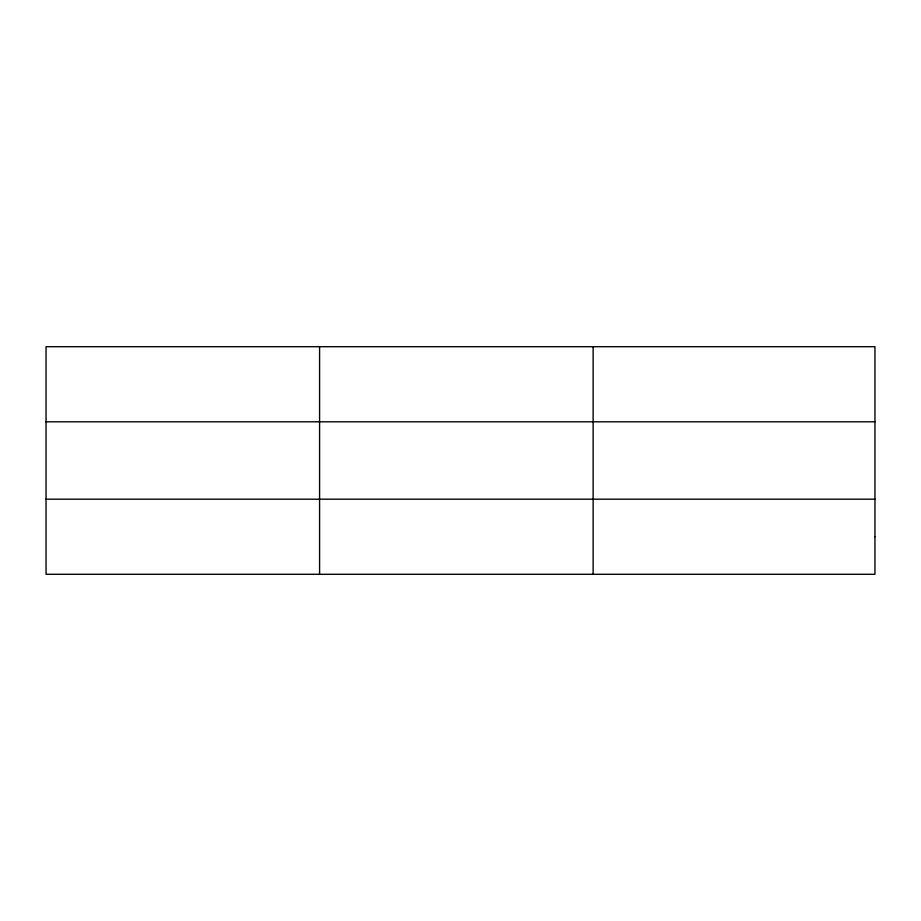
<?xml version="1.0" encoding="UTF-8"?>
<svg xmlns="http://www.w3.org/2000/svg" width="921" height="921" viewBox="0 0 921 921"><rect width="100%" height="100%" fill="white"/><g stroke="black" fill="none" stroke-linecap="round" stroke-linejoin="round"><path stroke-width="1.38" d="M319.587 346.71L319.587 574.29M593.124 346.71L593.124 574.29M46.05 421.806L874.95 421.806M46.05 499.194L874.95 499.194M874.95 536.747L874.95 574.29L46.05 574.29L46.05 346.71L874.95 346.71L874.95 536.747"/></g></svg>
